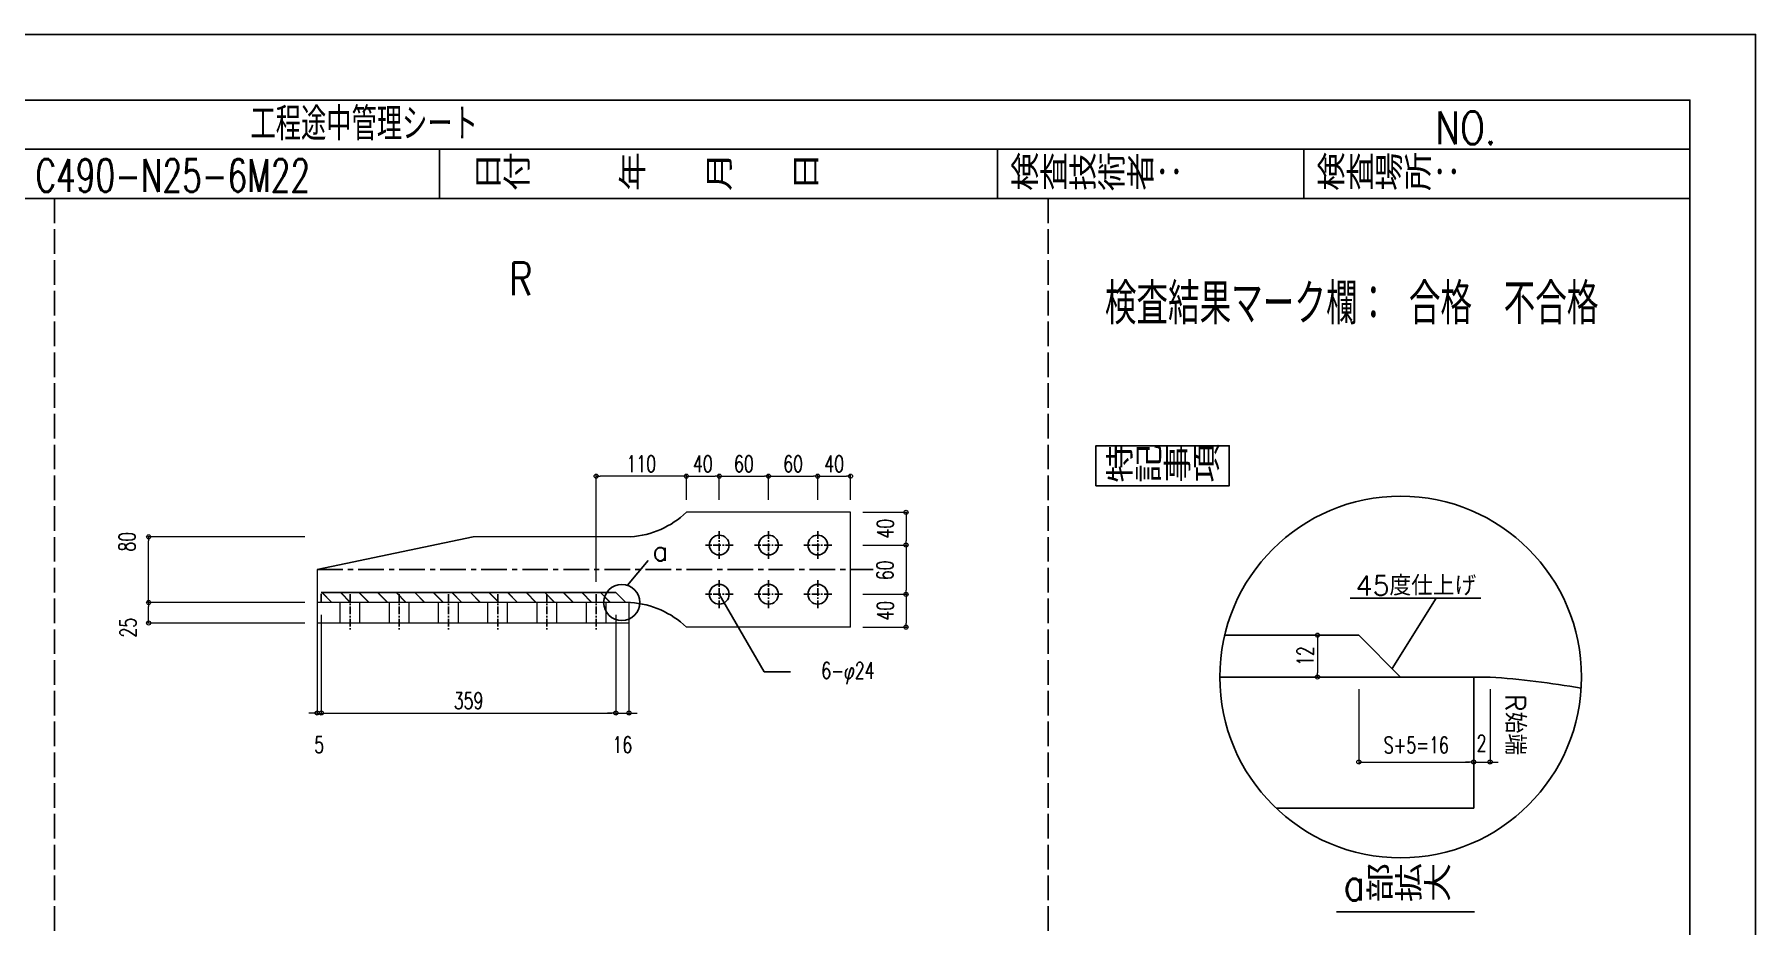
# Model space of a CAD drawing. Header units: millimetres. Extents: x -4568 to 36914, y -114 to 17788.
# Drawn here: x 12459 to 14556, y 8418 to 9504 of the extents above; entities that cross this region are included whole.
import ezdxf
from ezdxf.enums import TextEntityAlignment as Align

# ---------------------------------------------------------------- set-up
doc = ezdxf.new("R2010")
doc.units = ezdxf.units.MM
doc.header["$LTSCALE"] = 5
for name, pattern in [('ACAD_ISO03W100', [30, 12, -18]), ('CENTER1', [10, 6.25, -1.25, 1.25, -1.25]), ('DASHED', [7.5, 6, -1.5]), ('JIS_08_50', [53, 50, -1.125, 0.75, -1.125])]:
    doc.linetypes.add(name, pattern=pattern)
doc.layers.get('0').update_dxf_attribs({"color": 255})
doc.layers.get('DEFPOINTS').update_dxf_attribs({"color": 255})
for name, color, linetype in [('CENTER', 2, 'JIS_08_50'), ('LAYER6', 7, 'Continuous'), ('寸法', 4, 'Continuous'), ('溶接', 241, 'Continuous'), ('補助線', 7, 'ACAD_ISO03W100'), ('金物', 142, 'Continuous')]:
    doc.layers.add(name, color=color, linetype=linetype)
doc.styles.add('KANJI', font='simplex.shx', dxfattribs={"width": 0.7, "bigfont": 'extfont2.shx'})
doc.styles.get("Standard").update_dxf_attribs({"font": 'simplex.shx', "width": 0.7, "height": 2.5, "bigfont": '@extfont2.shx'})
doc.styles.add('SUNPOU', font='simplex.shx', dxfattribs={"width": 0.7, "bigfont": 'extfont2.shx'})
doc.dimstyles.new('一般寸法-小さめ', dxfattribs={"dimscale": 10, "dimtxt": 2, "dimasz": 0.5, "dimexe": 0.125, "dimexo": 1.5, "dimgap": 0.5, "dimtad": 1, "dimtxsty": 'KANJI', "dimblk": 'ORIGIN', "dimcen": 0, "dimclrd": 256, "dimclre": 256, "dimclrt": 256, "dimadec": 0, "dimazin": 0, "dimtfac": 1, "dimtmove": 2, "dimatfit": 2, "dimfxl": 0, "dimtolj": 2, "dimlwd": 5, "dimlwe": 5, "dimarcsym": 0})

# ---------------------------------------------------------------- blocks, each defined once
blk = doc.blocks.new('_Origin')
at = {"color": 0, "linetype": 'ByBlock', "lineweight": -2}
blk.add_line((0, 0), (-1, 0), dxfattribs=at)
blk.add_circle((0, 0), 0.5, dxfattribs=at)
blk = doc.blocks.new('*D762')
at = {"layer": 'DEFPOINTS', "color": 0, "ltscale": 4, "transparency": 16777216}
for p in [(14072.5, 8720.9), (14212.5, 8720.9), (14212.5, 8617.2)]:
    blk.add_point(p, dxfattribs=at)
at = {"layer": '寸法', "lineweight": 5, "ltscale": 4, "transparency": 16777216}
for p, q in [((14072.5, 8705.9), (14072.5, 8615.9)), ((14212.5, 8705.9), (14212.5, 8615.9)), ((14077.5, 8617.2), (14207.5, 8617.2))]:
    blk.add_line(p, q, dxfattribs=at)
at = {"layer": '寸法', "lineweight": 5, "ltscale": 4, "transparency": 16777216, "xscale": 5, "yscale": 5, "zscale": 5, "rotation": 180}
blk.add_blockref('_Origin', (14072.5, 8617.2), dxfattribs=at)
at = {"layer": '寸法', "lineweight": 5, "ltscale": 4, "transparency": 16777216, "xscale": 5, "yscale": 5, "zscale": 5}
blk.add_blockref('_Origin', (14212.5, 8617.2), dxfattribs=at)
at = {"layer": '寸法', "ltscale": 4, "transparency": 16777216, "insert": (14142.5, 8638), "char_height": 20, "attachment_point": 5, "style": 'KANJI'}
blk.add_mtext('\\A2;S+5=16', dxfattribs=at)
blk = doc.blocks.new('*D763')
at = {"layer": 'DEFPOINTS', "color": 0, "ltscale": 4, "transparency": 16777216}
for p in [(14212.5, 8720.9), (14232.5, 8720.9), (14232.5, 8617.2)]:
    blk.add_point(p, dxfattribs=at)
at = {"layer": '寸法', "lineweight": 5, "ltscale": 4, "transparency": 16777216}
for p, q in [((14212.5, 8705.9), (14212.5, 8615.9)), ((14232.5, 8705.9), (14232.5, 8615.9)), ((14207.5, 8617.2), (14202.5, 8617.2)), ((14212.5, 8617.2), (14232.5, 8617.2)), ((14237.5, 8617.2), (14242.5, 8617.2))]:
    blk.add_line(p, q, dxfattribs=at)
at = {"layer": '寸法', "lineweight": 5, "ltscale": 4, "transparency": 16777216, "xscale": 5, "yscale": 5, "zscale": 5}
blk.add_blockref('_Origin', (14212.5, 8617.2), dxfattribs=at)
at = {"layer": '寸法', "lineweight": 5, "ltscale": 4, "transparency": 16777216, "xscale": 5, "yscale": 5, "zscale": 5, "rotation": 180}
blk.add_blockref('_Origin', (14232.5, 8617.2), dxfattribs=at)
at = {"layer": '寸法', "ltscale": 4, "transparency": 16777216, "insert": (14222.1, 8640.2), "char_height": 20, "attachment_point": 5, "style": 'KANJI'}
blk.add_mtext('\\A2;2', dxfattribs=at)
blk = doc.blocks.new('*D764')
at = {"layer": 'DEFPOINTS', "color": 0, "linetype": 'Continuous', "transparency": 16777216}
for p in [(14072.5, 8771.9), (14022.1, 8720.9), (14072.5, 8720.9)]:
    blk.add_point(p, dxfattribs=at)
at = {"layer": '寸法', "linetype": 'Continuous', "lineweight": 5, "transparency": 16777216}
for p, q in [((14057.5, 8771.9), (14020.9, 8771.9)), ((14022.1, 8766.9), (14022.1, 8725.9)), ((14057.5, 8720.9), (14020.9, 8720.9))]:
    blk.add_line(p, q, dxfattribs=at)
at = {"layer": '寸法', "linetype": 'Continuous', "lineweight": 5, "transparency": 16777216, "xscale": 5, "yscale": 5, "zscale": 5}
for p, rotation in [((14022.1, 8771.9), 90), ((14022.1, 8720.9), 270)]:
    blk.add_blockref('_Origin', p, dxfattribs=dict(at, rotation=rotation))
at = {"layer": '寸法', "linetype": 'Continuous', "transparency": 16777216, "insert": (14007.1, 8746.4), "char_height": 20, "attachment_point": 5, "rotation": 90, "style": 'KANJI'}
blk.add_mtext('\\A2;12', dxfattribs=at)
blk = doc.blocks.new('*D804')
at = {"layer": 'DEFPOINTS', "color": 0, "transparency": 16777216}
for p in [(13143.1, 8965.7), (13253.1, 8923.2), (13143.1, 8821.7)]:
    blk.add_point(p, dxfattribs=at)
at = {"layer": '寸法', "lineweight": 5, "transparency": 16777216}
for p, q in [((13143.1, 8836.7), (13143.1, 8967)), ((13248.1, 8965.7), (13148.1, 8965.7)), ((13253.1, 8938.2), (13253.1, 8967))]:
    blk.add_line(p, q, dxfattribs=at)
at = {"layer": '寸法', "lineweight": 5, "transparency": 16777216, "xscale": 5, "yscale": 5, "zscale": 5, "rotation": 180}
blk.add_blockref('_Origin', (13143.1, 8965.7), dxfattribs=at)
at = {"layer": '寸法', "lineweight": 5, "transparency": 16777216, "xscale": 5, "yscale": 5, "zscale": 5}
blk.add_blockref('_Origin', (13253.1, 8965.7), dxfattribs=at)
at = {"layer": '寸法', "linetype": 'Continuous', "transparency": 16777216, "insert": (13198.1, 8980.7), "char_height": 20, "attachment_point": 5, "style": 'KANJI'}
blk.add_mtext('\\A2;110', dxfattribs=at)
blk = doc.blocks.new('*D805')
at = {"layer": 'DEFPOINTS', "color": 0, "transparency": 16777216}
for p in [(12597.7, 8891.7), (12803.1, 8891.7), (12803.1, 8811.7)]:
    blk.add_point(p, dxfattribs=at)
at = {"layer": '寸法', "lineweight": 5, "transparency": 16777216}
for p, q in [((12788.1, 8891.7), (12596.5, 8891.7)), ((12597.7, 8816.7), (12597.7, 8886.7)), ((12788.1, 8811.7), (12596.5, 8811.7))]:
    blk.add_line(p, q, dxfattribs=at)
at = {"layer": '寸法', "lineweight": 5, "transparency": 16777216, "xscale": 5, "yscale": 5, "zscale": 5}
for p, rotation in [((12597.7, 8891.7), 90), ((12597.7, 8811.7), 270)]:
    blk.add_blockref('_Origin', p, dxfattribs=dict(at, rotation=rotation))
at = {"layer": '寸法', "transparency": 16777216, "insert": (12571.5, 8885.7), "char_height": 20, "attachment_point": 5, "rotation": 90, "style": 'KANJI'}
blk.add_mtext('\\A2;80', dxfattribs=at)
blk = doc.blocks.new('*D816')
at = {"layer": 'DEFPOINTS', "color": 0, "transparency": 16777216}
for p in [(12597.7, 8811.7), (12803.1, 8811.7), (12803.1, 8786.7)]:
    blk.add_point(p, dxfattribs=at)
at = {"layer": '寸法', "lineweight": 5, "transparency": 16777216}
for p, q in [((12788.1, 8811.7), (12596.5, 8811.7)), ((12597.7, 8791.7), (12597.7, 8806.7)), ((12788.1, 8786.7), (12596.5, 8786.7))]:
    blk.add_line(p, q, dxfattribs=at)
at = {"layer": '寸法', "lineweight": 5, "transparency": 16777216, "xscale": 5, "yscale": 5, "zscale": 5}
for p, rotation in [((12597.7, 8811.7), 90), ((12597.7, 8786.7), 270)]:
    blk.add_blockref('_Origin', p, dxfattribs=dict(at, rotation=rotation))
at = {"layer": '寸法', "transparency": 16777216, "insert": (12572.7, 8781), "char_height": 20, "attachment_point": 5, "rotation": 90, "style": 'KANJI'}
blk.add_mtext('\\A2;25', dxfattribs=at)
blk = doc.blocks.new('*D806')
at = {"layer": 'DEFPOINTS', "color": 0, "transparency": 16777216}
for p in [(13453.1, 8921.7), (13453.1, 8881.7), (13520.8, 8881.7)]:
    blk.add_point(p, dxfattribs=at)
at = {"layer": '寸法', "lineweight": 5, "transparency": 16777216}
for p, q in [((13468.1, 8921.7), (13522, 8921.7)), ((13520.8, 8916.7), (13520.8, 8886.7)), ((13468.1, 8881.7), (13522, 8881.7))]:
    blk.add_line(p, q, dxfattribs=at)
at = {"layer": '寸法', "lineweight": 5, "transparency": 16777216, "xscale": 5, "yscale": 5, "zscale": 5}
for p, rotation in [((13520.8, 8921.7), 90), ((13520.8, 8881.7), 270)]:
    blk.add_blockref('_Origin', p, dxfattribs=dict(at, rotation=rotation))
at = {"layer": '寸法', "transparency": 16777216, "insert": (13495.4, 8901.7), "char_height": 20, "attachment_point": 5, "rotation": 90, "style": 'KANJI'}
blk.add_mtext('\\A2;40', dxfattribs=at)
blk = doc.blocks.new('*D807')
at = {"layer": 'DEFPOINTS', "color": 0, "transparency": 16777216}
for p in [(13453.1, 8821.7), (13453.1, 8781.7), (13520.8, 8781.7)]:
    blk.add_point(p, dxfattribs=at)
at = {"layer": '寸法', "lineweight": 5, "transparency": 16777216}
for p, q in [((13468.1, 8821.7), (13522, 8821.7)), ((13520.8, 8816.7), (13520.8, 8786.7)), ((13468.1, 8781.7), (13522, 8781.7))]:
    blk.add_line(p, q, dxfattribs=at)
at = {"layer": '寸法', "lineweight": 5, "transparency": 16777216, "xscale": 5, "yscale": 5, "zscale": 5}
for p, rotation in [((13520.8, 8821.7), 90), ((13520.8, 8781.7), 270)]:
    blk.add_blockref('_Origin', p, dxfattribs=dict(at, rotation=rotation))
at = {"layer": '寸法', "transparency": 16777216, "insert": (13495.4, 8801.7), "char_height": 20, "attachment_point": 5, "rotation": 90, "style": 'KANJI'}
blk.add_mtext('\\A2;40', dxfattribs=at)
blk = doc.blocks.new('*D808')
at = {"layer": 'DEFPOINTS', "color": 0, "transparency": 16777216}
for p in [(13293.1, 8965.7), (13253.1, 8921.7), (13293.1, 8921.7)]:
    blk.add_point(p, dxfattribs=at)
at = {"layer": '寸法', "lineweight": 5, "transparency": 16777216}
for p, q in [((13253.1, 8936.7), (13253.1, 8967)), ((13258.1, 8965.7), (13288.1, 8965.7)), ((13293.1, 8936.7), (13293.1, 8967))]:
    blk.add_line(p, q, dxfattribs=at)
at = {"layer": '寸法', "lineweight": 5, "transparency": 16777216, "xscale": 5, "yscale": 5, "zscale": 5, "rotation": 180}
blk.add_blockref('_Origin', (13253.1, 8965.7), dxfattribs=at)
at = {"layer": '寸法', "lineweight": 5, "transparency": 16777216, "xscale": 5, "yscale": 5, "zscale": 5}
blk.add_blockref('_Origin', (13293.1, 8965.7), dxfattribs=at)
at = {"layer": '寸法', "transparency": 16777216, "insert": (13273.1, 8980.7), "char_height": 20, "attachment_point": 5, "style": 'KANJI'}
blk.add_mtext('\\A2;40', dxfattribs=at)
blk = doc.blocks.new('*D809')
at = {"layer": 'DEFPOINTS', "color": 0, "transparency": 16777216}
for p in [(13413.1, 8965.7), (13353.1, 8921.7), (13413.1, 8921.7)]:
    blk.add_point(p, dxfattribs=at)
at = {"layer": '寸法', "lineweight": 5, "transparency": 16777216}
for p, q in [((13353.1, 8936.7), (13353.1, 8967)), ((13358.1, 8965.7), (13408.1, 8965.7)), ((13413.1, 8936.7), (13413.1, 8967))]:
    blk.add_line(p, q, dxfattribs=at)
at = {"layer": '寸法', "lineweight": 5, "transparency": 16777216, "xscale": 5, "yscale": 5, "zscale": 5, "rotation": 180}
blk.add_blockref('_Origin', (13353.1, 8965.7), dxfattribs=at)
at = {"layer": '寸法', "lineweight": 5, "transparency": 16777216, "xscale": 5, "yscale": 5, "zscale": 5}
blk.add_blockref('_Origin', (13413.1, 8965.7), dxfattribs=at)
at = {"layer": '寸法', "transparency": 16777216, "insert": (13383.1, 8980.7), "char_height": 20, "attachment_point": 5, "style": 'KANJI'}
blk.add_mtext('\\A2;60', dxfattribs=at)
blk = doc.blocks.new('*D810')
at = {"layer": 'DEFPOINTS', "color": 0, "transparency": 16777216}
for p in [(13353.1, 8965.7), (13293.1, 8921.7), (13353.1, 8921.7)]:
    blk.add_point(p, dxfattribs=at)
at = {"layer": '寸法', "lineweight": 5, "transparency": 16777216}
for p, q in [((13293.1, 8936.7), (13293.1, 8967)), ((13298.1, 8965.7), (13348.1, 8965.7)), ((13353.1, 8936.7), (13353.1, 8967))]:
    blk.add_line(p, q, dxfattribs=at)
at = {"layer": '寸法', "lineweight": 5, "transparency": 16777216, "xscale": 5, "yscale": 5, "zscale": 5, "rotation": 180}
blk.add_blockref('_Origin', (13293.1, 8965.7), dxfattribs=at)
at = {"layer": '寸法', "lineweight": 5, "transparency": 16777216, "xscale": 5, "yscale": 5, "zscale": 5}
blk.add_blockref('_Origin', (13353.1, 8965.7), dxfattribs=at)
at = {"layer": '寸法', "transparency": 16777216, "insert": (13323.1, 8980.7), "char_height": 20, "attachment_point": 5, "style": 'KANJI'}
blk.add_mtext('\\A2;60', dxfattribs=at)
blk = doc.blocks.new('*D811')
at = {"layer": 'DEFPOINTS', "color": 0, "transparency": 16777216}
for p in [(13453.1, 8965.7), (13413.1, 8921.7), (13453.1, 8921.7)]:
    blk.add_point(p, dxfattribs=at)
at = {"layer": '寸法', "lineweight": 5, "transparency": 16777216}
for p, q in [((13413.1, 8936.7), (13413.1, 8967)), ((13418.1, 8965.7), (13448.1, 8965.7)), ((13453.1, 8936.7), (13453.1, 8967))]:
    blk.add_line(p, q, dxfattribs=at)
at = {"layer": '寸法', "lineweight": 5, "transparency": 16777216, "xscale": 5, "yscale": 5, "zscale": 5, "rotation": 180}
blk.add_blockref('_Origin', (13413.1, 8965.7), dxfattribs=at)
at = {"layer": '寸法', "lineweight": 5, "transparency": 16777216, "xscale": 5, "yscale": 5, "zscale": 5}
blk.add_blockref('_Origin', (13453.1, 8965.7), dxfattribs=at)
at = {"layer": '寸法', "transparency": 16777216, "insert": (13433.1, 8980.7), "char_height": 20, "attachment_point": 5, "style": 'KANJI'}
blk.add_mtext('\\A2;40', dxfattribs=at)
blk = doc.blocks.new('*D812')
at = {"layer": 'DEFPOINTS', "color": 0, "transparency": 16777216}
for p in [(13453.1, 8881.7), (13453.1, 8821.7), (13520.8, 8821.7)]:
    blk.add_point(p, dxfattribs=at)
at = {"layer": '寸法', "lineweight": 5, "transparency": 16777216}
for p, q in [((13468.1, 8881.7), (13522, 8881.7)), ((13520.8, 8876.7), (13520.8, 8826.7)), ((13468.1, 8821.7), (13522, 8821.7))]:
    blk.add_line(p, q, dxfattribs=at)
at = {"layer": '寸法', "lineweight": 5, "transparency": 16777216, "xscale": 5, "yscale": 5, "zscale": 5}
for p, rotation in [((13520.8, 8881.7), 90), ((13520.8, 8821.7), 270)]:
    blk.add_blockref('_Origin', p, dxfattribs=dict(at, rotation=rotation))
at = {"layer": '寸法', "linetype": 'Continuous', "transparency": 16777216, "insert": (13495.1, 8850.9), "char_height": 20, "attachment_point": 5, "rotation": 90, "style": 'KANJI'}
blk.add_mtext('\\A2;60', dxfattribs=at)
blk = doc.blocks.new('*D813')
at = {"layer": 'DEFPOINTS', "color": 0, "linetype": 'Continuous', "transparency": 16777216}
for p in [(12803.1, 8811.7), (12808.1, 8792.7), (12808.1, 8677)]:
    blk.add_point(p, dxfattribs=at)
at = {"layer": '寸法', "linetype": 'Continuous', "lineweight": 5, "transparency": 16777216}
for p, q in [((12803.1, 8796.7), (12803.1, 8675.8)), ((12808.1, 8777.7), (12808.1, 8675.8)), ((12798.1, 8677), (12793.1, 8677)), ((12803.1, 8677), (12808.1, 8677)), ((12813.1, 8677), (12818.1, 8677))]:
    blk.add_line(p, q, dxfattribs=at)
at = {"layer": '寸法', "linetype": 'Continuous', "lineweight": 5, "transparency": 16777216, "xscale": 5, "yscale": 5, "zscale": 5}
blk.add_blockref('_Origin', (12803.1, 8677), dxfattribs=at)
at = {"layer": '寸法', "linetype": 'Continuous', "lineweight": 5, "transparency": 16777216, "xscale": 5, "yscale": 5, "zscale": 5, "rotation": 180}
blk.add_blockref('_Origin', (12808.1, 8677), dxfattribs=at)
at = {"layer": '寸法', "linetype": 'Continuous', "transparency": 16777216, "insert": (12805.6, 8638.3), "char_height": 20, "attachment_point": 5, "style": 'KANJI'}
blk.add_mtext('\\A2;5', dxfattribs=at)
blk = doc.blocks.new('*D814')
at = {"layer": 'DEFPOINTS', "color": 0, "linetype": 'Continuous', "transparency": 16777216}
for p in [(12808.1, 8811.7), (13167.1, 8811.7), (13167.1, 8677)]:
    blk.add_point(p, dxfattribs=at)
at = {"layer": '寸法', "linetype": 'Continuous', "lineweight": 5, "transparency": 16777216}
for p, q in [((12808.1, 8796.7), (12808.1, 8675.8)), ((13167.1, 8796.7), (13167.1, 8675.8)), ((12813.1, 8677), (13162.1, 8677))]:
    blk.add_line(p, q, dxfattribs=at)
at = {"layer": '寸法', "linetype": 'Continuous', "lineweight": 5, "transparency": 16777216, "xscale": 5, "yscale": 5, "zscale": 5, "rotation": 180}
blk.add_blockref('_Origin', (12808.1, 8677), dxfattribs=at)
at = {"layer": '寸法', "linetype": 'Continuous', "lineweight": 5, "transparency": 16777216, "xscale": 5, "yscale": 5, "zscale": 5}
blk.add_blockref('_Origin', (13167.1, 8677), dxfattribs=at)
at = {"layer": '寸法', "linetype": 'Continuous', "transparency": 16777216, "insert": (12987.6, 8692), "char_height": 20, "attachment_point": 5, "style": 'KANJI'}
blk.add_mtext('\\A2;359', dxfattribs=at)
blk = doc.blocks.new('*D815')
at = {"layer": 'DEFPOINTS', "color": 0, "linetype": 'Continuous', "transparency": 16777216}
for p in [(13167.1, 8811.7), (13183.1, 8811.7), (13183.1, 8677)]:
    blk.add_point(p, dxfattribs=at)
at = {"layer": '寸法', "linetype": 'Continuous', "lineweight": 5, "transparency": 16777216}
for p, q in [((13167.1, 8796.7), (13167.1, 8675.8)), ((13183.1, 8796.7), (13183.1, 8675.8)), ((13162.1, 8677), (13157.1, 8677)), ((13167.1, 8677), (13183.1, 8677)), ((13188.1, 8677), (13193.1, 8677))]:
    blk.add_line(p, q, dxfattribs=at)
at = {"layer": '寸法', "linetype": 'Continuous', "lineweight": 5, "transparency": 16777216, "xscale": 5, "yscale": 5, "zscale": 5}
blk.add_blockref('_Origin', (13167.1, 8677), dxfattribs=at)
at = {"layer": '寸法', "linetype": 'Continuous', "lineweight": 5, "transparency": 16777216, "xscale": 5, "yscale": 5, "zscale": 5, "rotation": 180}
blk.add_blockref('_Origin', (13183.1, 8677), dxfattribs=at)
at = {"layer": '寸法', "linetype": 'Continuous', "transparency": 16777216, "insert": (13175.1, 8638.3), "char_height": 20, "attachment_point": 5, "style": 'KANJI'}
blk.add_mtext('\\A2;16', dxfattribs=at)

msp = doc.modelspace()

# ---------------------------------------------------------------- hatches: boundary and pattern name
at = {"layer": '溶接', "ltscale": 6}
h = msp.add_hatch(dxfattribs=at)
h.set_pattern_fill('JIS_LC_20', color=256, scale=0.8, angle=90)
h.set_pattern_definition([(135, (10899.142, 5732.727), (-11.31371, -11.31371), []), (135, (10899.142, 5733.047), (-11.31371, -11.31371), [])])
h.paths.add_polyline_path([(12987.142, 8811.727), (12808.142, 8811.727), (12808.142, 8823.727), (12987.142, 8823.727)])
h.paths.add_polyline_path([(13167.142, 8811.727), (12987.142, 8811.727), (12987.142, 8823.727), (13167.142, 8823.727)])
h.paths.add_polyline_path([(13165.142, 8811.727), (13167.142, 8817.727)], flags=17)

# ---------------------------------------------------------------- linework, layer by layer
at = {"linetype": 'Continuous', "lineweight": -3}
for p, q in [((11272, 9364), (14476, 9364)), ((12952, 9304), (12952, 9364)), ((13632, 9304), (13632, 9364)), ((14005.301, 9304), (14005.301, 9364)), ((11272, 9304), (14476, 9304))]:
    msp.add_line(p, q, dxfattribs=at)
at = {"linetype": 'DASHED', "lineweight": -3}
for p, q in [((12482.899, 9304), (12482.899, 7828)), ((13693.799, 9304), (13693.799, 7828))]:
    msp.add_line(p, q, dxfattribs=at)
at = {"linetype": 'Continuous', "lineweight": -3}
for points in [[(11192, 9504), (14556, 9504), (14556, 7128), (11192, 7128)], [(11272, 9424), (14476, 9424), (14476, 7208), (11272, 7208)]]:
    msp.add_lwpolyline(points, close=True, dxfattribs=at)
at = {"layer": 'CENTER', "color": 7, "linetype": 'CENTER1'}
msp.add_line((12803.142, 8851.727), (13480.796, 8851.727), dxfattribs=at)
at = {"layer": '寸法', "linetype": 'CENTER1', "ltscale": 0.3}
for p, q in [((13293.142, 8898.727), (13293.142, 8864.727)), ((13353.142, 8898.727), (13353.142, 8864.727)), ((13413.142, 8898.727), (13413.142, 8864.727)), ((13310.142, 8881.727), (13276.142, 8881.727)), ((13370.142, 8881.727), (13336.142, 8881.727)), ((13430.142, 8881.727), (13396.142, 8881.727)), ((13293.142, 8804.727), (13293.142, 8838.727)), ((13353.142, 8804.727), (13353.142, 8838.727)), ((13413.142, 8804.727), (13413.142, 8838.727)), ((12843.142, 8821.727), (12843.142, 8776.727)), ((12903.142, 8821.727), (12903.142, 8776.727)), ((12963.142, 8821.727), (12963.142, 8776.727)), ((13023.142, 8821.727), (13023.142, 8776.727)), ((13083.142, 8821.727), (13083.142, 8776.727)), ((13143.142, 8821.727), (13143.142, 8776.727)), ((13310.142, 8821.727), (13276.142, 8821.727)), ((13370.142, 8821.727), (13336.142, 8821.727)), ((13430.142, 8821.727), (13396.142, 8821.727))]:
    msp.add_line(p, q, dxfattribs=at)
at = {"layer": '寸法', "ltscale": 4}
for p, q in [((13181.248, 8832.624), (13206.285, 8863.011)), ((14221.087, 8817.029), (14061.967, 8817.029)), ((14113.29, 8731.083), (14166.956, 8817.029))]:
    msp.add_line(p, q, dxfattribs=at)
at = {"layer": '寸法'}
for p, q in [((13293.142, 8821.727), (13347.786, 8727.081)), ((13347.786, 8727.081), (13379.933, 8727.081)), ((14045.396, 8434.654), (14213.396, 8434.654))]:
    msp.add_line(p, q, dxfattribs=at)
at = {"layer": '寸法', "linetype": 'Continuous'}
msp.add_lwpolyline([(13752.215, 8954.083), (13914.578, 8954.083), (13914.578, 9002.827), (13752.215, 9002.827)], close=True, dxfattribs=at)
for centre, radius in [((14123.49, 8720.883), 220.401), ((13174.242, 8811.727), 22.04)]:
    msp.add_circle(centre, radius, dxfattribs=at)
at = {"layer": '溶接'}
for p, q in [((13167.142, 8823.727), (12808.142, 8823.727)), ((14072.49, 8771.883), (13909.071, 8771.883))]:
    msp.add_line(p, q, dxfattribs=at)
at = {"layer": '溶接', "linetype": 'Continuous'}
for p, q in [((12808.142, 8822.127), (12808.142, 8811.727)), ((13167.142, 8823.727), (13179.142, 8811.727))]:
    msp.add_line(p, q, dxfattribs=at)
at = {"layer": '溶接', "ltscale": 4}
msp.add_line((14072.49, 8771.883), (14123.49, 8720.883), dxfattribs=at)
at = {"layer": '補助線', "lineweight": 18}
for p, q in [((12831.142, 8786.727), (12831.142, 8811.727)), ((12855.142, 8786.727), (12855.142, 8811.727)), ((12891.142, 8786.727), (12891.142, 8811.727)), ((12915.142, 8786.727), (12915.142, 8811.727)), ((12951.142, 8786.727), (12951.142, 8811.727)), ((12975.142, 8786.727), (12975.142, 8811.727)), ((13011.142, 8786.727), (13011.142, 8811.727)), ((13035.142, 8786.727), (13035.142, 8811.727)), ((13071.142, 8786.727), (13071.142, 8811.727)), ((13095.142, 8786.727), (13095.142, 8811.727)), ((13131.142, 8786.727), (13131.142, 8811.727)), ((13155.142, 8786.727), (13155.142, 8811.727))]:
    msp.add_line(p, q, dxfattribs=at)
at = {"layer": '金物', "lineweight": 18}
for p, q in [((13453.142, 8921.727), (13253.142, 8921.727)), ((13453.142, 8781.727), (13453.142, 8921.727)), ((13185.142, 8891.727), (12993.142, 8891.727)), ((12803.142, 8851.727), (12803.142, 8811.727)), ((12803.142, 8811.727), (12803.142, 8786.727)), ((13185.142, 8811.727), (12803.142, 8811.727)), ((13183.142, 8786.727), (13183.142, 8811.727)), ((12803.142, 8786.727), (13183.142, 8786.727)), ((13453.142, 8781.727), (13253.142, 8781.727))]:
    msp.add_line(p, q, dxfattribs=at)
at = {"layer": '金物'}
msp.add_line((12803.142, 8851.727), (12993.142, 8891.727), dxfattribs=at)
at = {"layer": '金物', "color": 153}
for p, q in [((14212.49, 8720.883), (13903.09, 8720.883)), ((14212.49, 8560.883), (14212.49, 8720.883)), ((13971.91, 8560.883), (14212.49, 8560.883))]:
    msp.add_line(p, q, dxfattribs=at)
at = {"layer": '金物', "color": 153, "ltscale": 5}
msp.add_line((14212.49, 8720.883), (14232.49, 8720.883), dxfattribs=at)
at = {"layer": '金物', "ltscale": 2.5}
for centre in [(13293.142, 8881.727), (13353.142, 8881.727), (13413.142, 8881.727), (13293.142, 8821.727), (13353.142, 8821.727), (13413.142, 8821.727)]:
    msp.add_circle(centre, 12, dxfattribs=at)
at = {"layer": '金物', "ltscale": 2}
for centre, start, end in [((13177.352, 9001.451), 274.060941, 313.550946), ((13177.352, 8702.003), 46.449054, 85.939059)]:
    msp.add_arc(centre, 110, start, end, dxfattribs=at)
at = {"layer": '金物', "color": 153, "ltscale": 4}
msp.add_arc((14154.591, 7623.645), 1100, 80.112723, 85.939059, dxfattribs=at)

# ---------------------------------------------------------------- texts
at = {"layer": 'LAYER6', "color": 0, "linetype": 'Continuous', "lineweight": -3, "style": 'SUNPOU', "width": 0.7}
for s, height, p in [('工程途中管理シート', 40, (12721.829, 9374.926)), ('検査結果マーク欄： 合格\u3000不合格', 50, (13763.011, 9150.796))]:
    msp.add_text(s, height=height, dxfattribs=at).set_placement(p)
at = {"layer": 'LAYER6', "color": 0, "linetype": 'Continuous', "lineweight": -3, "width": 0.8}
for s, p in [('NO.', (14165.789, 9370.209)), ('日付\u3000\u3000\u3000年\u3000\u3000月\u3000\u3000日', (12993.219, 9314.926)), ('検査技術者：', (13647.744, 9314.926)), ('検査場所：', (14021.044, 9314.926)), ('R', (13036.949, 9186.216)), ('特記事項', (13763.011, 8959.433)), ('a部拡大', (14053.95, 8448.43))]:
    msp.add_text(s, height=40, dxfattribs=at).set_placement(p)
at = {"layer": 'LAYER6', "color": 0, "linetype": 'Continuous', "lineweight": -3, "insert": (12459.858, 9352.098), "char_height": 40, "width": 435.25964, "attachment_point": 1}
msp.add_mtext('C490-N25-6M22 ', dxfattribs=at)
at = {"layer": '寸法', "ltscale": 4, "style": 'SUNPOU'}
for s, p in [('a', (13231.029, 8874.511)), ('45度仕上げ', (14215.51, 8832.24))]:
    msp.add_text(s, height=24, dxfattribs=at).set_placement(p, align=Align.MIDDLE_RIGHT)
msp.add_text('R始端', height=24, rotation=270, dxfattribs=at).set_placement((14251.186, 8700.164))
at = {"layer": '寸法', "insert": (13482.32, 8738.805), "char_height": 20, "width": 98.97993, "attachment_point": 3}
msp.add_mtext('6-φ24', dxfattribs=at)

# ---------------------------------------------------------------- dimensions: what is measured, and where the dimension line sits
at = {"layer": '寸法'}
for base, p1, p2, picture, middle in [((13143.142, 8965.749), (13253.142, 8923.227), (13143.142, 8821.727), '*D804', (13198.142, 8980.749)), ((13293.142, 8965.749), (13253.142, 8921.727), (13293.142, 8921.727), '*D808', (13273.142, 8980.749)), ((13353.142, 8965.749), (13293.142, 8921.727), (13353.142, 8921.727), '*D810', (13323.142, 8980.749)), ((13413.142, 8965.749), (13353.142, 8921.727), (13413.142, 8921.727), '*D809', (13383.142, 8980.749)), ((13453.142, 8965.749), (13413.142, 8921.727), (13453.142, 8921.727), '*D811', (13433.142, 8980.749))]:
    dim = msp.add_linear_dim(base=base, p1=p1, p2=p2, dimstyle='一般寸法-小さめ', dxfattribs=at)
    dim.commit()
    dim.dimension.update_dxf_attribs({"geometry": picture, "text_midpoint": middle})
for base, p1, p2, angle, picture, middle in [((13520.796, 8881.727), (13453.142, 8921.727), (13453.142, 8881.727), 90, '*D806', (13495.39, 8901.727)), ((12597.715, 8891.727), (12803.142, 8811.727), (12803.142, 8891.727), 270, '*D805', (12571.465, 8885.654)), ((13520.796, 8821.727), (13453.142, 8881.727), (13453.142, 8821.727), 90, '*D812', (13495.094, 8850.894)), ((12597.715, 8811.727), (12803.142, 8786.727), (12803.142, 8811.727), 270, '*D816', (12572.715, 8780.971)), ((13520.796, 8781.727), (13453.142, 8821.727), (13453.142, 8781.727), 90, '*D807', (13495.39, 8801.727))]:
    dim = msp.add_linear_dim(base=base, p1=p1, p2=p2, angle=angle, dimstyle='一般寸法-小さめ', dxfattribs=at)
    dim.commit()
    dim.dimension.update_dxf_attribs({"geometry": picture, "text_midpoint": middle, "dimtype": 160})
at = {"layer": '寸法', "linetype": 'Continuous'}
for base, p1, p2, picture, middle in [((12808.142, 8677.042), (12803.142, 8811.727), (12808.142, 8792.727), '*D813', (12805.642, 8638.292)), ((13167.142, 8677.042), (12808.142, 8811.727), (13167.142, 8811.727), '*D814', (12987.642, 8692.042)), ((13183.142, 8677.042), (13167.142, 8811.727), (13183.142, 8811.727), '*D815', (13175.142, 8638.292))]:
    dim = msp.add_linear_dim(base=base, p1=p1, p2=p2, dimstyle='一般寸法-小さめ', dxfattribs=at)
    dim.commit()
    dim.dimension.update_dxf_attribs({"geometry": picture, "text_midpoint": middle})
dim = msp.add_linear_dim(base=(14022.114, 8720.883), p1=(14072.49, 8771.883), p2=(14072.49, 8720.883), angle=90, text='12', dimstyle='一般寸法-小さめ', dxfattribs=at)
dim.commit()
dim.dimension.update_dxf_attribs({"geometry": '*D764', "text_midpoint": (14007.114, 8746.383)})
at = {"layer": '寸法', "ltscale": 4}
dim = msp.add_linear_dim(base=(14212.49, 8617.194), p1=(14072.49, 8720.883), p2=(14212.49, 8720.883), text='S+5=16', dimstyle='一般寸法-小さめ', override={"dimlfac": 0.1}, dxfattribs=at)
dim.commit()
dim.dimension.update_dxf_attribs({"geometry": '*D762', "text_midpoint": (14142.49, 8638.009), "dimtype": 160})
dim = msp.add_linear_dim(base=(14232.49, 8617.194), p1=(14212.49, 8720.883), p2=(14232.49, 8720.883), dimstyle='一般寸法-小さめ', override={"dimlfac": 0.1}, dxfattribs=at)
dim.commit()
dim.dimension.update_dxf_attribs({"geometry": '*D763', "text_midpoint": (14222.112, 8640.206), "dimtype": 160})

doc.saveas('drawing.dxf')
